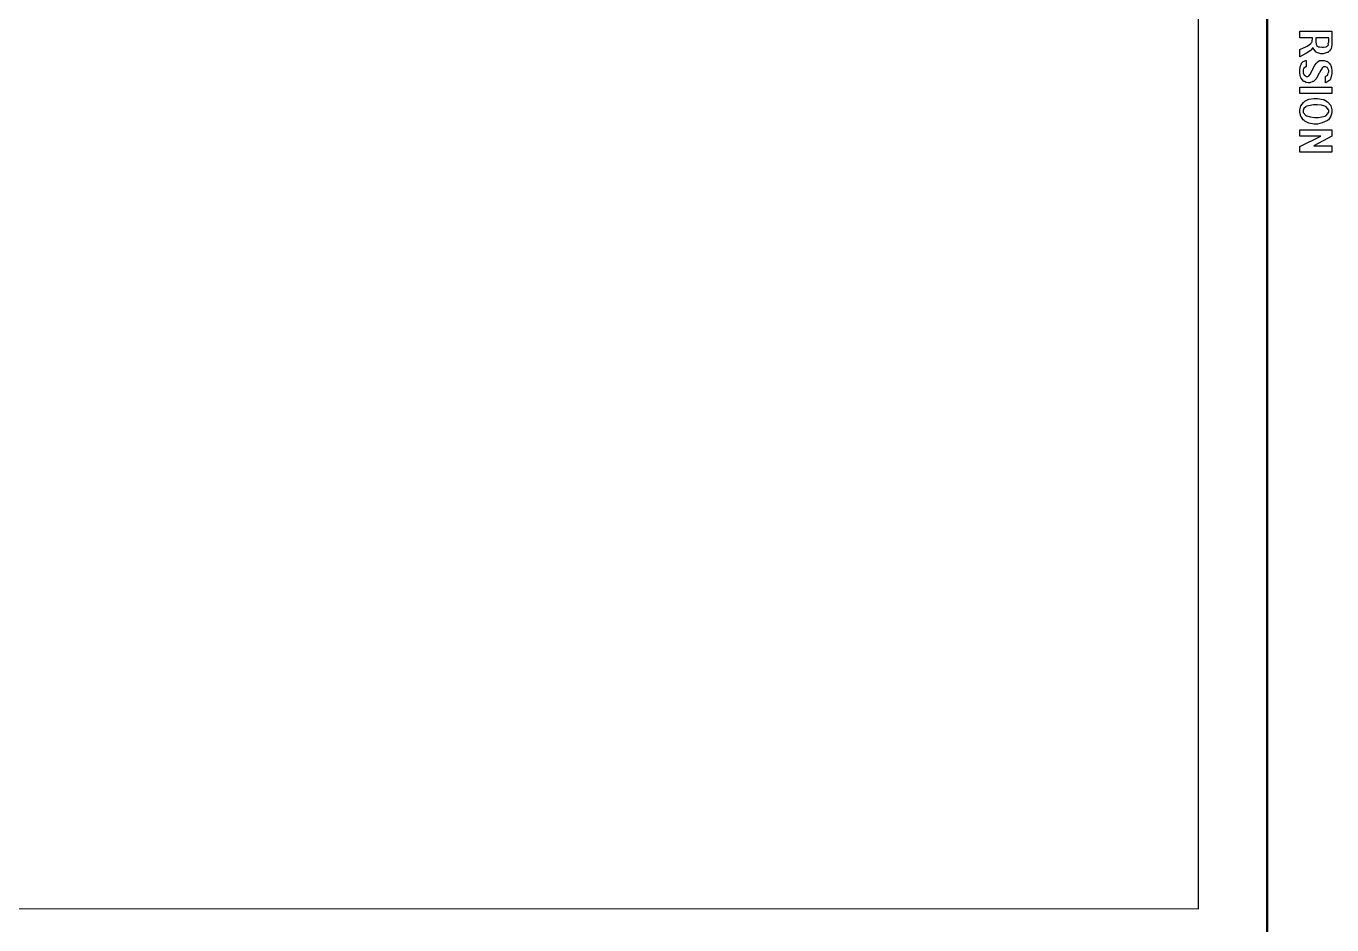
# Model space of a CAD drawing. Extents: x 0 to 11.7, y 0 to 16.5.
# Drawn here: x 6.03 to 11.69, y 2.8 to 6.7 of the extents above; entities that cross this region are included whole.
import ezdxf

# ---------------------------------------------------------------- set-up
doc = ezdxf.new("R2010")
doc.units = 0
doc.layers.get('0').update_dxf_attribs({"linetype": 'CONTINUOUS'})

msp = doc.modelspace()

# ---------------------------------------------------------------- linework, layer by layer
at = {"color": 0}
for points, const_width in [([(11.4117, 0.295), (11.4117, 16.145), (0.3917, 16.145), (0.3917, 0.295), (11.4117, 0.295)], 0.01), ([(0.6917, 15.8467), (11.1133, 15.8467), (11.1133, 2.87), (0.6917, 2.87), (0.6917, 15.8467)], 0.005)]:
    msp.add_lwpolyline(points, close=True, dxfattribs=dict(at, const_width=const_width))
for points in [[(11.5533, 6.6752), (11.6922, 6.6752), (11.6922, 6.6247), (11.6922, 6.6178), (11.689, 6.5985), (11.6883, 6.5971), (11.6868, 6.5964), (11.6816, 6.5904), (11.6761, 6.5841), (11.6744, 6.5832), (11.6719, 6.5831), (11.6624, 6.5805), (11.6542, 6.578), (11.6514, 6.578), (11.6447, 6.578), (11.6263, 6.5834), (11.6245, 6.5845), (11.6226, 6.5863), (11.6115, 6.6019), (11.6111, 6.6041), (11.6101, 6.603), (11.601, 6.5927), (11.6, 6.5919), (11.5986, 6.5911), (11.5815, 6.5801), (11.5789, 6.5787), (11.5533, 6.5641), (11.5533, 6.5956), (11.5824, 6.6088), (11.5849, 6.6114), (11.5948, 6.6185), (11.6011, 6.6217), (11.6017, 6.6223), (11.6018, 6.6236), (11.6044, 6.6273), (11.6072, 6.629), (11.6074, 6.6297), (11.6067, 6.6306), (11.607, 6.6353), (11.6089, 6.6405), (11.6089, 6.6422), (11.6089, 6.6475), (11.5533, 6.6475), (11.5533, 6.6752)], [(11.6228, 6.6475), (11.6228, 6.6323), (11.6228, 6.6276), (11.6249, 6.6143), (11.6254, 6.6136), (11.6257, 6.6135), (11.6336, 6.6083), (11.6347, 6.608), (11.6348, 6.6081), (11.6406, 6.6079), (11.6486, 6.6058), (11.6512, 6.6058), (11.6557, 6.6058), (11.6679, 6.6082), (11.669, 6.6086), (11.6698, 6.61), (11.674, 6.6132), (11.6774, 6.6154), (11.6777, 6.6162), (11.6769, 6.6169), (11.6765, 6.6218), (11.6783, 6.629), (11.6783, 6.6314), (11.6783, 6.6475), (11.6228, 6.6475)], [(11.5811, 6.5492), (11.5811, 6.5214), (11.5799, 6.5211), (11.5711, 6.5152), (11.5705, 6.5143), (11.5697, 6.514), (11.5677, 6.5088), (11.5672, 6.5019), (11.5672, 6.4995), (11.5672, 6.4958), (11.5718, 6.4856), (11.5726, 6.4848), (11.5731, 6.4847), (11.5826, 6.4798), (11.5857, 6.4798), (11.5877, 6.4798), (11.5932, 6.4819), (11.5937, 6.4824), (11.5934, 6.4833), (11.5953, 6.4872), (11.5992, 6.49), (11.5996, 6.491), (11.5997, 6.492), (11.6083, 6.5081), (11.6095, 6.5106), (11.6111, 6.5148), (11.6185, 6.5286), (11.6256, 6.5368), (11.6269, 6.5381), (11.6285, 6.5409), (11.6389, 6.5479), (11.6504, 6.5492), (11.6542, 6.5492), (11.6591, 6.5492), (11.6721, 6.5445), (11.6736, 6.5436), (11.6743, 6.5431), (11.6804, 6.5375), (11.6867, 6.5292), (11.6874, 6.5275), (11.6875, 6.5264), (11.6899, 6.5168), (11.6922, 6.5056), (11.6922, 6.5019), (11.6922, 6.4927), (11.6859, 6.4671), (11.6846, 6.465), (11.6828, 6.4631), (11.6666, 6.4521), (11.6644, 6.452), (11.6644, 6.4798), (11.6657, 6.48), (11.6745, 6.4855), (11.6751, 6.4863), (11.6747, 6.4877), (11.6762, 6.4935), (11.6783, 6.4995), (11.6783, 6.5015), (11.6783, 6.5055), (11.6734, 6.5168), (11.6725, 6.5177), (11.6712, 6.5187), (11.6643, 6.5214), (11.6621, 6.5214), (11.6604, 6.5214), (11.6552, 6.5206), (11.6528, 6.5186), (11.6521, 6.518), (11.6511, 6.5175), (11.6395, 6.4988), (11.638, 6.4958), (11.6364, 6.4939), (11.6251, 6.4714), (11.6243, 6.47), (11.6234, 6.4694), (11.6131, 6.4576), (11.6117, 6.4568), (11.6101, 6.4568), (11.5965, 6.452), (11.592, 6.452), (11.589, 6.452), (11.5801, 6.4534), (11.5733, 6.4569), (11.5718, 6.4578), (11.5699, 6.4595), (11.5587, 6.4722), (11.5579, 6.4739), (11.5568, 6.4761), (11.5533, 6.494), (11.5533, 6.4999), (11.5533, 6.5052), (11.5551, 6.5209), (11.5591, 6.5327), (11.5603, 6.5347), (11.5609, 6.5368), (11.5682, 6.5445), (11.5788, 6.5488), (11.5811, 6.5492)], [(11.5533, 6.4328), (11.6922, 6.4328), (11.6922, 6.405), (11.5533, 6.405), (11.5533, 6.4328)], [(11.6219, 6.3843), (11.6305, 6.3843), (11.6541, 6.3799), (11.6564, 6.3791), (11.6577, 6.3788), (11.6733, 6.3696), (11.6746, 6.3684), (11.6752, 6.3675), (11.6864, 6.3549), (11.687, 6.3535), (11.6872, 6.3519), (11.6922, 6.3347), (11.6922, 6.3289), (11.6922, 6.3237), (11.6876, 6.3078), (11.6769, 6.2909), (11.6738, 6.2884), (11.6699, 6.2869), (11.6506, 6.2786), (11.6296, 6.2732), (11.6226, 6.2732), (11.6149, 6.2732), (11.5918, 6.277), (11.5747, 6.2859), (11.5716, 6.2884), (11.5682, 6.2919), (11.5573, 6.3075), (11.5533, 6.3233), (11.5533, 6.3285), (11.5533, 6.3343), (11.5579, 6.3516), (11.5685, 6.3668), (11.5716, 6.3693), (11.5743, 6.3719), (11.5927, 6.3807), (11.6146, 6.3843), (11.6219, 6.3843)], [(11.623, 6.3565), (11.6126, 6.3565), (11.5837, 6.35), (11.5813, 6.3487), (11.579, 6.348), (11.5708, 6.3407), (11.5672, 6.3318), (11.5672, 6.3287), (11.5672, 6.3237), (11.5788, 6.3101), (11.5811, 6.3087), (11.5835, 6.308), (11.5987, 6.3037), (11.6173, 6.3009), (11.6234, 6.3009), (11.6337, 6.3009), (11.6624, 6.3073), (11.6647, 6.3085), (11.6669, 6.3103), (11.6783, 6.3242), (11.6783, 6.3287), (11.6783, 6.3338), (11.6668, 6.3476), (11.6644, 6.3489), (11.6622, 6.3508), (11.6472, 6.3556), (11.6291, 6.3565), (11.623, 6.3565)], [(11.5533, 6.2484), (11.6922, 6.2484), (11.6922, 6.2198), (11.6134, 6.179), (11.6922, 6.179), (11.6922, 6.1512), (11.5533, 6.1512), (11.5533, 6.1753), (11.6449, 6.2207), (11.5533, 6.2207), (11.5533, 6.2484)]]:
    msp.add_lwpolyline(points, close=True, dxfattribs=at)

doc.saveas('drawing.dxf')
